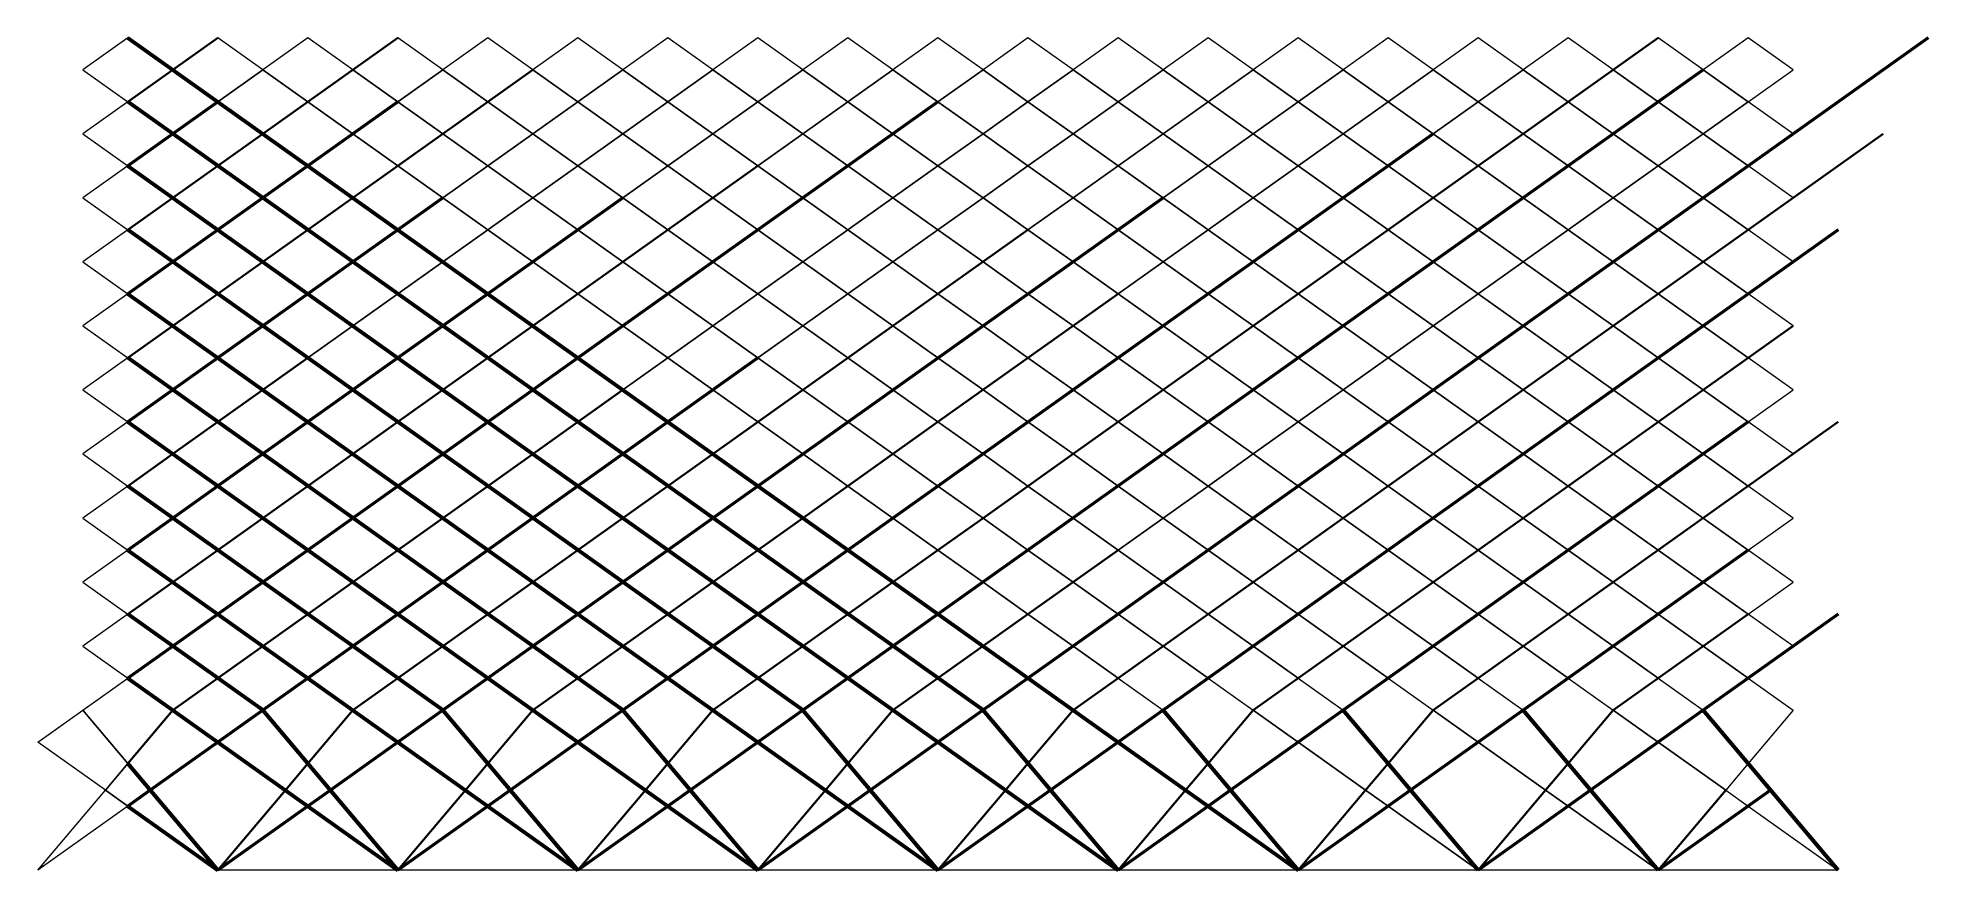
# Model space of a CAD drawing. Header units: millimetres. Extents: x 0 to 32.2, y 0 to 14.2.
import ezdxf

# ---------------------------------------------------------------- set-up
doc = ezdxf.new("R2010")
doc.units = ezdxf.units.MM
for name, color, linetype, lineweight in [('Tendons 1', 50, 'Continuous', 50), ('Tendons 2', 201, 'Continuous', 35), ('Tendons 3', 170, 'Continuous', 60), ('Основания', 130, 'Continuous', 20)]:
    doc.layers.add(name, color=color, linetype=linetype, lineweight=lineweight)

msp = doc.modelspace()

# ---------------------------------------------------------------- linework, layer by layer
at = {"layer": 'Tendons 1', "linetype": 'Continuous', "ltscale": 250}
for p, q in [((32.235, 14.191), (19.188, 4.912)), ((28.398, 13.646), (24.56, 10.916)), ((3.07, 13.1), (2.303, 12.554)), ((6.14, 13.1), (5.373, 12.554)), ((15.35, 13.1), (11.513, 10.371)), ((2.303, 12.554), (1.535, 12.008)), ((5.373, 12.554), (4.605, 12.008)), ((23.793, 12.554), (23.025, 12.008)), ((4.605, 12.008), (3.838, 11.462)), ((23.025, 12.008), (22.258, 11.462)), ((3.838, 11.462), (1.535, 9.825)), ((6.908, 11.462), (3.838, 9.279)), ((9.978, 11.462), (9.21, 10.916)), ((19.188, 11.462), (12.28, 6.55)), ((22.258, 11.462), (21.49, 10.916)), ((9.21, 10.916), (8.443, 10.371)), ((21.49, 10.916), (20.723, 10.371)), ((30.7, 10.916), (20.723, 3.821)), ((24.56, 10.916), (23.793, 10.371)), ((8.443, 10.371), (7.675, 9.825)), ((11.513, 10.371), (9.978, 9.279)), ((20.723, 10.371), (19.955, 9.825)), ((23.793, 10.371), (23.025, 9.825)), ((7.675, 9.825), (6.908, 9.279)), ((19.955, 9.825), (17.653, 8.187)), ((23.025, 9.825), (19.188, 7.096)), ((3.838, 9.279), (3.07, 8.733)), ((6.908, 9.279), (6.14, 8.733)), ((9.978, 9.279), (6.14, 6.55)), ((3.07, 8.733), (2.303, 8.187)), ((6.14, 8.733), (5.373, 8.187)), ((12.28, 8.733), (6.14, 4.367)), ((2.303, 8.187), (1.535, 7.642)), ((5.373, 8.187), (4.605, 7.642)), ((17.653, 8.187), (16.118, 7.096)), ((4.605, 7.642), (3.838, 7.096)), ((29.165, 7.642), (28.398, 7.096)), ((3.838, 7.096), (2.303, 6.004)), ((19.188, 7.096), (14.583, 3.821)), ((16.118, 7.096), (15.35, 6.55)), ((28.398, 7.096), (27.63, 6.55)), ((6.14, 6.55), (3.838, 4.912)), ((12.28, 6.55), (11.513, 6.004)), ((15.35, 6.55), (11.513, 3.821)), ((27.63, 6.55), (23.793, 3.821)), ((2.303, 6.004), (1.535, 5.458)), ((11.513, 6.004), (10.745, 5.458)), ((10.745, 5.458), (9.978, 4.912)), ((29.165, 5.458), (28.398, 4.912)), ((3.838, 4.912), (3.07, 4.367)), ((9.978, 4.912), (9.21, 4.367)), ((19.188, 4.912), (15.35, 2.183)), ((28.398, 4.912), (27.63, 4.367)), ((3.07, 4.367), (2.303, 3.821)), ((6.14, 4.367), (3.838, 2.729)), ((9.21, 4.367), (7.675, 3.275)), ((30.7, 4.367), (26.479, 1.365)), ((27.63, 4.367), (26.863, 3.821)), ((2.303, 3.821), (1.535, 3.275)), ((11.513, 3.821), (10.745, 3.275)), ((14.583, 3.821), (13.048, 2.729)), ((20.723, 3.821), (19.955, 3.275)), ((23.793, 3.821), (22.258, 2.729)), ((26.863, 3.821), (24.56, 2.183)), ((7.675, 3.275), (6.908, 2.729)), ((10.745, 3.275), (9.978, 2.729)), ((19.955, 3.275), (17.269, 1.365)), ((3.838, 2.729), (3.07, 2.183)), ((6.908, 2.729), (6.14, 2.183)), ((9.978, 2.729), (9.21, 2.183)), ((13.048, 2.729), (12.28, 2.183)), ((22.258, 2.729), (21.49, 2.183)), ((3.07, 2.183), (1.919, 1.365)), ((6.14, 2.183), (4.989, 1.365)), ((9.21, 2.183), (6.14, 0)), ((12.28, 2.183), (10.745, 1.092)), ((15.35, 2.183), (13.815, 1.092)), ((21.49, 2.183), (20.339, 1.365)), ((24.56, 2.183), (23.409, 1.365)), ((1.919, 1.365), (1.535, 1.092)), ((4.989, 1.365), (4.605, 1.092)), ((17.269, 1.365), (16.885, 1.092)), ((20.339, 1.365), (19.955, 1.092)), ((23.409, 1.365), (21.49, 0)), ((26.479, 1.365), (24.56, 0)), ((29.549, 1.365), (27.63, 0)), ((4.605, 1.092), (3.07, 0)), ((10.745, 1.092), (9.21, 0)), ((13.815, 1.092), (12.28, 0)), ((16.885, 1.092), (15.35, 0)), ((19.955, 1.092), (18.42, 0))]:
    msp.add_line(p, q, dxfattribs=at)
at = {"layer": 'Tendons 2', "linetype": 'Continuous', "ltscale": 250}
for p, q in [((1.535, 13.1), (3.07, 14.191)), ((3.838, 12.554), (6.14, 14.191)), ((26.095, 13.1), (27.63, 14.191)), ((4.605, 10.916), (8.443, 13.646)), ((25.328, 12.554), (26.095, 13.1)), ((1.535, 10.916), (3.838, 12.554)), ((24.56, 12.008), (25.328, 12.554)), ((25.328, 8.187), (31.468, 12.554)), ((11.513, 11.462), (12.28, 12.008)), ((23.793, 11.462), (24.56, 12.008)), ((6.14, 7.642), (11.513, 11.462)), ((23.025, 10.916), (23.793, 11.462)), ((3.838, 10.371), (4.605, 10.916)), ((15.35, 9.825), (16.885, 10.916)), ((22.258, 10.371), (23.025, 10.916)), ((3.07, 9.825), (3.838, 10.371)), ((19.188, 8.187), (22.258, 10.371)), ((2.303, 9.279), (3.07, 9.825)), ((8.443, 4.912), (15.35, 9.825)), ((15.35, 7.642), (18.42, 9.825)), ((1.535, 8.733), (2.303, 9.279)), ((24.56, 5.458), (29.933, 9.279)), ((3.838, 8.187), (4.605, 8.733)), ((3.07, 7.642), (3.838, 8.187)), ((7.675, 6.55), (9.978, 8.187)), ((17.653, 7.096), (19.188, 8.187)), ((24.56, 7.642), (25.328, 8.187)), ((2.303, 7.096), (3.07, 7.642)), ((3.838, 6.004), (6.14, 7.642)), ((13.048, 6.004), (15.35, 7.642)), ((21.49, 5.458), (24.56, 7.642)), ((26.095, 4.367), (30.7, 7.642)), ((1.535, 6.55), (2.303, 7.096)), ((16.118, 6.004), (17.653, 7.096)), ((6.908, 6.004), (7.675, 6.55)), ((2.303, 4.912), (3.838, 6.004)), ((6.14, 5.458), (6.908, 6.004)), ((9.21, 3.275), (13.048, 6.004)), ((15.35, 5.458), (16.118, 6.004)), ((3.838, 3.821), (6.14, 5.458)), ((13.815, 4.367), (15.35, 5.458)), ((16.885, 4.367), (18.42, 5.458)), ((20.723, 4.912), (21.49, 5.458)), ((23.793, 4.912), (24.56, 5.458)), ((1.535, 4.367), (2.303, 4.912)), ((7.675, 4.367), (8.443, 4.912)), ((18.42, 3.275), (20.723, 4.912)), ((23.025, 4.367), (23.793, 4.912)), ((6.908, 3.821), (7.675, 4.367)), ((12.28, 3.275), (13.815, 4.367)), ((14.583, 2.729), (16.885, 4.367)), ((22.258, 3.821), (23.025, 4.367)), ((25.328, 3.821), (26.095, 4.367)), ((28.398, 3.821), (29.165, 4.367)), ((3.07, 3.275), (3.838, 3.821)), ((6.14, 3.275), (6.908, 3.821)), ((21.49, 3.275), (22.258, 3.821)), ((23.793, 2.729), (25.328, 3.821)), ((27.63, 3.275), (28.398, 3.821)), ((2.303, 2.729), (3.07, 3.275)), ((5.373, 2.729), (6.14, 3.275)), ((8.443, 2.729), (9.21, 3.275)), ((11.513, 2.729), (12.28, 3.275)), ((17.653, 2.729), (18.42, 3.275)), ((20.723, 2.729), (21.49, 3.275)), ((26.863, 2.729), (27.63, 3.275)), ((1.535, 1.82), (2.303, 2.729)), ((4.605, 1.82), (5.373, 2.729)), ((7.675, 1.82), (8.443, 2.729)), ((10.745, 1.82), (11.513, 2.729)), ((13.815, 1.82), (14.583, 2.729)), ((16.885, 1.82), (17.653, 2.729)), ((19.955, 1.82), (20.723, 2.729)), ((23.025, 1.82), (23.793, 2.729)), ((26.095, 1.82), (26.863, 2.729)), ((4.222, 1.365), (4.605, 1.82)), ((7.292, 1.365), (7.675, 1.82)), ((10.362, 1.365), (10.745, 1.82)), ((13.432, 1.365), (13.815, 1.82)), ((16.502, 1.365), (16.885, 1.82)), ((19.572, 1.365), (19.955, 1.82)), ((22.642, 1.365), (23.025, 1.82)), ((25.712, 1.365), (26.095, 1.82)), ((3.07, 0), (4.222, 1.365)), ((6.14, 0), (7.292, 1.365)), ((9.21, 0), (10.362, 1.365)), ((12.28, 0), (13.432, 1.365)), ((15.35, 0), (16.502, 1.365)), ((18.42, 0), (19.572, 1.365)), ((21.49, 0), (22.642, 1.365)), ((24.56, 0), (25.712, 1.365)), ((27.63, 0), (28.782, 1.365))]:
    msp.add_line(p, q, dxfattribs=at)
at = {"layer": 'Tendons 3', "linetype": 'Continuous', "ltscale": 250}
for p, q in [((1.535, 14.191), (21.49, 0)), ((16.118, 2.729), (1.535, 13.1)), ((1.535, 12.008), (18.42, 0)), ((13.048, 2.729), (1.535, 10.916)), ((1.535, 9.825), (15.35, 0)), ((9.978, 2.729), (1.535, 8.733)), ((1.535, 7.642), (12.28, 0)), ((6.908, 2.729), (1.535, 6.55)), ((1.535, 5.458), (9.21, 0)), ((3.838, 2.729), (1.535, 4.367)), ((1.535, 3.275), (6.14, 0)), ((6.14, 0), (3.838, 2.729)), ((9.21, 0), (6.908, 2.729)), ((12.28, 0), (9.978, 2.729)), ((15.35, 0), (13.048, 2.729)), ((18.42, 0), (16.118, 2.729)), ((21.49, 0), (19.188, 2.729)), ((24.56, 0), (22.258, 2.729)), ((27.63, 0), (25.328, 2.729)), ((30.7, 0), (28.398, 2.729)), ((3.07, 0), (1.535, 1.82)), ((1.535, 1.092), (3.07, 0))]:
    msp.add_line(p, q, dxfattribs=at)
at = {"layer": 'Основания', "linetype": 'Continuous', "ltscale": 250}
for points in [[(1.535, 14.191), (0.768, 13.646), (1.535, 13.1), (2.303, 13.646)], [(3.07, 14.191), (2.303, 13.646), (3.07, 13.1), (3.838, 13.646)], [(4.605, 14.191), (3.838, 13.646), (4.605, 13.1), (5.373, 13.646)], [(6.14, 14.191), (5.373, 13.646), (6.14, 13.1), (6.908, 13.646)], [(7.675, 14.191), (6.908, 13.646), (7.675, 13.1), (8.443, 13.646)], [(9.21, 14.191), (8.443, 13.646), (9.21, 13.1), (9.978, 13.646)], [(10.745, 14.191), (9.978, 13.646), (10.745, 13.1), (11.513, 13.646)], [(12.28, 14.191), (11.513, 13.646), (12.28, 13.1), (13.048, 13.646)], [(13.815, 14.191), (13.048, 13.646), (13.815, 13.1), (14.583, 13.646)], [(15.35, 14.191), (14.583, 13.646), (15.35, 13.1), (16.118, 13.646)], [(16.885, 14.191), (16.118, 13.646), (16.885, 13.1), (17.653, 13.646)], [(18.42, 14.191), (17.653, 13.646), (18.42, 13.1), (19.188, 13.646)], [(19.955, 14.191), (19.188, 13.646), (19.955, 13.1), (20.723, 13.646)], [(21.49, 14.191), (20.723, 13.646), (21.49, 13.1), (22.258, 13.646)], [(23.025, 14.191), (22.258, 13.646), (23.025, 13.1), (23.793, 13.646)], [(24.56, 14.191), (23.793, 13.646), (24.56, 13.1), (25.328, 13.646)], [(26.095, 14.191), (25.328, 13.646), (26.095, 13.1), (26.863, 13.646)], [(27.63, 14.191), (26.863, 13.646), (27.63, 13.1), (28.398, 13.646)], [(29.165, 14.191), (28.398, 13.646), (29.165, 13.1), (29.933, 13.646)], [(2.303, 13.646), (1.535, 13.1), (2.303, 12.554), (3.07, 13.1)], [(3.838, 13.646), (3.07, 13.1), (3.838, 12.554), (4.605, 13.1)], [(5.373, 13.646), (4.605, 13.1), (5.373, 12.554), (6.14, 13.1)], [(6.908, 13.646), (6.14, 13.1), (6.908, 12.554), (7.675, 13.1)], [(8.443, 13.646), (7.675, 13.1), (8.443, 12.554), (9.21, 13.1)], [(9.978, 13.646), (9.21, 13.1), (9.978, 12.554), (10.745, 13.1)], [(11.513, 13.646), (10.745, 13.1), (11.513, 12.554), (12.28, 13.1)], [(13.048, 13.646), (12.28, 13.1), (13.048, 12.554), (13.815, 13.1)], [(14.583, 13.646), (13.815, 13.1), (14.583, 12.554), (15.35, 13.1)], [(16.118, 13.646), (15.35, 13.1), (16.118, 12.554), (16.885, 13.1)], [(17.653, 13.646), (16.885, 13.1), (17.653, 12.554), (18.42, 13.1)], [(19.188, 13.646), (18.42, 13.1), (19.188, 12.554), (19.955, 13.1)], [(20.723, 13.646), (19.955, 13.1), (20.723, 12.554), (21.49, 13.1)], [(22.258, 13.646), (21.49, 13.1), (22.258, 12.554), (23.025, 13.1)], [(23.793, 13.646), (23.025, 13.1), (23.793, 12.554), (24.56, 13.1)], [(25.328, 13.646), (24.56, 13.1), (25.328, 12.554), (26.095, 13.1)], [(26.863, 13.646), (26.095, 13.1), (26.863, 12.554), (27.63, 13.1)], [(28.398, 13.646), (27.63, 13.1), (28.398, 12.554), (29.165, 13.1)], [(1.535, 13.1), (0.768, 12.554), (1.535, 12.008), (2.303, 12.554)], [(3.07, 13.1), (2.303, 12.554), (3.07, 12.008), (3.838, 12.554)], [(4.605, 13.1), (3.838, 12.554), (4.605, 12.008), (5.373, 12.554)], [(6.14, 13.1), (5.373, 12.554), (6.14, 12.008), (6.908, 12.554)], [(7.675, 13.1), (6.908, 12.554), (7.675, 12.008), (8.443, 12.554)], [(9.21, 13.1), (8.443, 12.554), (9.21, 12.008), (9.978, 12.554)], [(10.745, 13.1), (9.978, 12.554), (10.745, 12.008), (11.513, 12.554)], [(12.28, 13.1), (11.513, 12.554), (12.28, 12.008), (13.048, 12.554)], [(13.815, 13.1), (13.048, 12.554), (13.815, 12.008), (14.583, 12.554)], [(15.35, 13.1), (14.583, 12.554), (15.35, 12.008), (16.118, 12.554)], [(16.885, 13.1), (16.118, 12.554), (16.885, 12.008), (17.653, 12.554)], [(18.42, 13.1), (17.653, 12.554), (18.42, 12.008), (19.188, 12.554)], [(19.955, 13.1), (19.188, 12.554), (19.955, 12.008), (20.723, 12.554)], [(21.49, 13.1), (20.723, 12.554), (21.49, 12.008), (22.258, 12.554)], [(23.025, 13.1), (22.258, 12.554), (23.025, 12.008), (23.793, 12.554)], [(24.56, 13.1), (23.793, 12.554), (24.56, 12.008), (25.328, 12.554)], [(26.095, 13.1), (25.328, 12.554), (26.095, 12.008), (26.863, 12.554)], [(27.63, 13.1), (26.863, 12.554), (27.63, 12.008), (28.398, 12.554)], [(29.165, 13.1), (28.398, 12.554), (29.165, 12.008), (29.933, 12.554)], [(2.303, 12.554), (1.535, 12.008), (2.303, 11.462), (3.07, 12.008)], [(3.838, 12.554), (3.07, 12.008), (3.838, 11.462), (4.605, 12.008)], [(5.373, 12.554), (4.605, 12.008), (5.373, 11.462), (6.14, 12.008)], [(6.908, 12.554), (6.14, 12.008), (6.908, 11.462), (7.675, 12.008)], [(8.443, 12.554), (7.675, 12.008), (8.443, 11.462), (9.21, 12.008)], [(9.978, 12.554), (9.21, 12.008), (9.978, 11.462), (10.745, 12.008)], [(11.513, 12.554), (10.745, 12.008), (11.513, 11.462), (12.28, 12.008)], [(13.048, 12.554), (12.28, 12.008), (13.048, 11.462), (13.815, 12.008)], [(14.583, 12.554), (13.815, 12.008), (14.583, 11.462), (15.35, 12.008)], [(16.118, 12.554), (15.35, 12.008), (16.118, 11.462), (16.885, 12.008)], [(17.653, 12.554), (16.885, 12.008), (17.653, 11.462), (18.42, 12.008)], [(19.188, 12.554), (18.42, 12.008), (19.188, 11.462), (19.955, 12.008)], [(20.723, 12.554), (19.955, 12.008), (20.723, 11.462), (21.49, 12.008)], [(22.258, 12.554), (21.49, 12.008), (22.258, 11.462), (23.025, 12.008)], [(23.793, 12.554), (23.025, 12.008), (23.793, 11.462), (24.56, 12.008)], [(25.328, 12.554), (24.56, 12.008), (25.328, 11.462), (26.095, 12.008)], [(26.863, 12.554), (26.095, 12.008), (26.863, 11.462), (27.63, 12.008)], [(28.398, 12.554), (27.63, 12.008), (28.398, 11.462), (29.165, 12.008)], [(1.535, 12.008), (0.768, 11.462), (1.535, 10.916), (2.303, 11.462)], [(3.07, 12.008), (2.303, 11.462), (3.07, 10.916), (3.838, 11.462)], [(4.605, 12.008), (3.838, 11.462), (4.605, 10.916), (5.373, 11.462)], [(6.14, 12.008), (5.373, 11.462), (6.14, 10.916), (6.908, 11.462)], [(7.675, 12.008), (6.908, 11.462), (7.675, 10.916), (8.443, 11.462)], [(9.21, 12.008), (8.443, 11.462), (9.21, 10.916), (9.978, 11.462)], [(10.745, 12.008), (9.978, 11.462), (10.745, 10.916), (11.513, 11.462)], [(12.28, 12.008), (11.513, 11.462), (12.28, 10.916), (13.048, 11.462)], [(13.815, 12.008), (13.048, 11.462), (13.815, 10.916), (14.583, 11.462)], [(15.35, 12.008), (14.583, 11.462), (15.35, 10.916), (16.118, 11.462)], [(16.885, 12.008), (16.118, 11.462), (16.885, 10.916), (17.653, 11.462)], [(18.42, 12.008), (17.653, 11.462), (18.42, 10.916), (19.188, 11.462)], [(19.955, 12.008), (19.188, 11.462), (19.955, 10.916), (20.723, 11.462)], [(21.49, 12.008), (20.723, 11.462), (21.49, 10.916), (22.258, 11.462)], [(23.025, 12.008), (22.258, 11.462), (23.025, 10.916), (23.793, 11.462)], [(24.56, 12.008), (23.793, 11.462), (24.56, 10.916), (25.328, 11.462)], [(26.095, 12.008), (25.328, 11.462), (26.095, 10.916), (26.863, 11.462)], [(27.63, 12.008), (26.863, 11.462), (27.63, 10.916), (28.398, 11.462)], [(29.165, 12.008), (28.398, 11.462), (29.165, 10.916), (29.933, 11.462)], [(2.303, 11.462), (1.535, 10.916), (2.303, 10.371), (3.07, 10.916)], [(3.838, 11.462), (3.07, 10.916), (3.838, 10.371), (4.605, 10.916)], [(5.373, 11.462), (4.605, 10.916), (5.373, 10.371), (6.14, 10.916)], [(6.908, 11.462), (6.14, 10.916), (6.908, 10.371), (7.675, 10.916)], [(8.443, 11.462), (7.675, 10.916), (8.443, 10.371), (9.21, 10.916)], [(9.978, 11.462), (9.21, 10.916), (9.978, 10.371), (10.745, 10.916)], [(11.513, 11.462), (10.745, 10.916), (11.513, 10.371), (12.28, 10.916)], [(13.048, 11.462), (12.28, 10.916), (13.048, 10.371), (13.815, 10.916)], [(14.583, 11.462), (13.815, 10.916), (14.583, 10.371), (15.35, 10.916)], [(16.118, 11.462), (15.35, 10.916), (16.118, 10.371), (16.885, 10.916)], [(17.653, 11.462), (16.885, 10.916), (17.653, 10.371), (18.42, 10.916)], [(19.188, 11.462), (18.42, 10.916), (19.188, 10.371), (19.955, 10.916)], [(20.723, 11.462), (19.955, 10.916), (20.723, 10.371), (21.49, 10.916)], [(22.258, 11.462), (21.49, 10.916), (22.258, 10.371), (23.025, 10.916)], [(23.793, 11.462), (23.025, 10.916), (23.793, 10.371), (24.56, 10.916)], [(25.328, 11.462), (24.56, 10.916), (25.328, 10.371), (26.095, 10.916)], [(26.863, 11.462), (26.095, 10.916), (26.863, 10.371), (27.63, 10.916)], [(28.398, 11.462), (27.63, 10.916), (28.398, 10.371), (29.165, 10.916)], [(1.535, 10.916), (0.768, 10.371), (1.535, 9.825), (2.303, 10.371)], [(3.07, 10.916), (2.303, 10.371), (3.07, 9.825), (3.838, 10.371)], [(4.605, 10.916), (3.838, 10.371), (4.605, 9.825), (5.373, 10.371)], [(6.14, 10.916), (5.373, 10.371), (6.14, 9.825), (6.908, 10.371)], [(7.675, 10.916), (6.908, 10.371), (7.675, 9.825), (8.443, 10.371)], [(9.21, 10.916), (8.443, 10.371), (9.21, 9.825), (9.978, 10.371)], [(10.745, 10.916), (9.978, 10.371), (10.745, 9.825), (11.513, 10.371)], [(12.28, 10.916), (11.513, 10.371), (12.28, 9.825), (13.048, 10.371)], [(13.815, 10.916), (13.048, 10.371), (13.815, 9.825), (14.583, 10.371)], [(15.35, 10.916), (14.583, 10.371), (15.35, 9.825), (16.118, 10.371)], [(16.885, 10.916), (16.118, 10.371), (16.885, 9.825), (17.653, 10.371)], [(18.42, 10.916), (17.653, 10.371), (18.42, 9.825), (19.188, 10.371)], [(19.955, 10.916), (19.188, 10.371), (19.955, 9.825), (20.723, 10.371)], [(21.49, 10.916), (20.723, 10.371), (21.49, 9.825), (22.258, 10.371)], [(23.025, 10.916), (22.258, 10.371), (23.025, 9.825), (23.793, 10.371)], [(24.56, 10.916), (23.793, 10.371), (24.56, 9.825), (25.328, 10.371)], [(26.095, 10.916), (25.328, 10.371), (26.095, 9.825), (26.863, 10.371)], [(27.63, 10.916), (26.863, 10.371), (27.63, 9.825), (28.398, 10.371)], [(29.165, 10.916), (28.398, 10.371), (29.165, 9.825), (29.933, 10.371)], [(2.303, 10.371), (1.535, 9.825), (2.303, 9.279), (3.07, 9.825)], [(3.838, 10.371), (3.07, 9.825), (3.838, 9.279), (4.605, 9.825)], [(5.373, 10.371), (4.605, 9.825), (5.373, 9.279), (6.14, 9.825)], [(6.908, 10.371), (6.14, 9.825), (6.908, 9.279), (7.675, 9.825)], [(8.443, 10.371), (7.675, 9.825), (8.443, 9.279), (9.21, 9.825)], [(9.978, 10.371), (9.21, 9.825), (9.978, 9.279), (10.745, 9.825)], [(11.513, 10.371), (10.745, 9.825), (11.513, 9.279), (12.28, 9.825)], [(13.048, 10.371), (12.28, 9.825), (13.048, 9.279), (13.815, 9.825)], [(14.583, 10.371), (13.815, 9.825), (14.583, 9.279), (15.35, 9.825)], [(16.118, 10.371), (15.35, 9.825), (16.118, 9.279), (16.885, 9.825)], [(17.653, 10.371), (16.885, 9.825), (17.653, 9.279), (18.42, 9.825)], [(19.188, 10.371), (18.42, 9.825), (19.188, 9.279), (19.955, 9.825)], [(20.723, 10.371), (19.955, 9.825), (20.723, 9.279), (21.49, 9.825)], [(22.258, 10.371), (21.49, 9.825), (22.258, 9.279), (23.025, 9.825)], [(23.793, 10.371), (23.025, 9.825), (23.793, 9.279), (24.56, 9.825)], [(25.328, 10.371), (24.56, 9.825), (25.328, 9.279), (26.095, 9.825)], [(26.863, 10.371), (26.095, 9.825), (26.863, 9.279), (27.63, 9.825)], [(28.398, 10.371), (27.63, 9.825), (28.398, 9.279), (29.165, 9.825)], [(1.535, 9.825), (0.768, 9.279), (1.535, 8.733), (2.303, 9.279)], [(3.07, 9.825), (2.303, 9.279), (3.07, 8.733), (3.838, 9.279)], [(4.605, 9.825), (3.838, 9.279), (4.605, 8.733), (5.373, 9.279)], [(6.14, 9.825), (5.373, 9.279), (6.14, 8.733), (6.908, 9.279)], [(7.675, 9.825), (6.908, 9.279), (7.675, 8.733), (8.443, 9.279)], [(9.21, 9.825), (8.443, 9.279), (9.21, 8.733), (9.978, 9.279)], [(10.745, 9.825), (9.978, 9.279), (10.745, 8.733), (11.513, 9.279)], [(12.28, 9.825), (11.513, 9.279), (12.28, 8.733), (13.048, 9.279)], [(13.815, 9.825), (13.048, 9.279), (13.815, 8.733), (14.583, 9.279)], [(15.35, 9.825), (14.583, 9.279), (15.35, 8.733), (16.118, 9.279)], [(16.885, 9.825), (16.118, 9.279), (16.885, 8.733), (17.653, 9.279)], [(18.42, 9.825), (17.653, 9.279), (18.42, 8.733), (19.188, 9.279)], [(19.955, 9.825), (19.188, 9.279), (19.955, 8.733), (20.723, 9.279)], [(21.49, 9.825), (20.723, 9.279), (21.49, 8.733), (22.258, 9.279)], [(23.025, 9.825), (22.258, 9.279), (23.025, 8.733), (23.793, 9.279)], [(24.56, 9.825), (23.793, 9.279), (24.56, 8.733), (25.328, 9.279)], [(26.095, 9.825), (25.328, 9.279), (26.095, 8.733), (26.863, 9.279)], [(27.63, 9.825), (26.863, 9.279), (27.63, 8.733), (28.398, 9.279)], [(29.165, 9.825), (28.398, 9.279), (29.165, 8.733), (29.933, 9.279)], [(2.303, 9.279), (1.535, 8.733), (2.303, 8.187), (3.07, 8.733)], [(3.838, 9.279), (3.07, 8.733), (3.838, 8.187), (4.605, 8.733)], [(5.373, 9.279), (4.605, 8.733), (5.373, 8.187), (6.14, 8.733)], [(6.908, 9.279), (6.14, 8.733), (6.908, 8.187), (7.675, 8.733)], [(8.443, 9.279), (7.675, 8.733), (8.443, 8.187), (9.21, 8.733)], [(9.978, 9.279), (9.21, 8.733), (9.978, 8.187), (10.745, 8.733)], [(11.513, 9.279), (10.745, 8.733), (11.513, 8.187), (12.28, 8.733)], [(13.048, 9.279), (12.28, 8.733), (13.048, 8.187), (13.815, 8.733)], [(14.583, 9.279), (13.815, 8.733), (14.583, 8.187), (15.35, 8.733)], [(16.118, 9.279), (15.35, 8.733), (16.118, 8.187), (16.885, 8.733)], [(17.653, 9.279), (16.885, 8.733), (17.653, 8.187), (18.42, 8.733)], [(19.188, 9.279), (18.42, 8.733), (19.188, 8.187), (19.955, 8.733)], [(20.723, 9.279), (19.955, 8.733), (20.723, 8.187), (21.49, 8.733)], [(22.258, 9.279), (21.49, 8.733), (22.258, 8.187), (23.025, 8.733)], [(23.793, 9.279), (23.025, 8.733), (23.793, 8.187), (24.56, 8.733)], [(25.328, 9.279), (24.56, 8.733), (25.328, 8.187), (26.095, 8.733)], [(26.863, 9.279), (26.095, 8.733), (26.863, 8.187), (27.63, 8.733)], [(28.398, 9.279), (27.63, 8.733), (28.398, 8.187), (29.165, 8.733)], [(1.535, 8.733), (0.768, 8.187), (1.535, 7.642), (2.303, 8.187)], [(3.07, 8.733), (2.303, 8.187), (3.07, 7.642), (3.838, 8.187)], [(4.605, 8.733), (3.838, 8.187), (4.605, 7.642), (5.373, 8.187)], [(6.14, 8.733), (5.373, 8.187), (6.14, 7.642), (6.908, 8.187)], [(7.675, 8.733), (6.908, 8.187), (7.675, 7.642), (8.443, 8.187)], [(9.21, 8.733), (8.443, 8.187), (9.21, 7.642), (9.978, 8.187)], [(10.745, 8.733), (9.978, 8.187), (10.745, 7.642), (11.513, 8.187)], [(12.28, 8.733), (11.513, 8.187), (12.28, 7.642), (13.048, 8.187)], [(13.815, 8.733), (13.048, 8.187), (13.815, 7.642), (14.583, 8.187)], [(15.35, 8.733), (14.583, 8.187), (15.35, 7.642), (16.118, 8.187)], [(16.885, 8.733), (16.118, 8.187), (16.885, 7.642), (17.653, 8.187)], [(18.42, 8.733), (17.653, 8.187), (18.42, 7.642), (19.188, 8.187)], [(19.955, 8.733), (19.188, 8.187), (19.955, 7.642), (20.723, 8.187)], [(21.49, 8.733), (20.723, 8.187), (21.49, 7.642), (22.258, 8.187)], [(23.025, 8.733), (22.258, 8.187), (23.025, 7.642), (23.793, 8.187)], [(24.56, 8.733), (23.793, 8.187), (24.56, 7.642), (25.328, 8.187)], [(26.095, 8.733), (25.328, 8.187), (26.095, 7.642), (26.863, 8.187)], [(27.63, 8.733), (26.863, 8.187), (27.63, 7.642), (28.398, 8.187)], [(29.165, 8.733), (28.398, 8.187), (29.165, 7.642), (29.933, 8.187)], [(2.303, 8.187), (1.535, 7.642), (2.303, 7.096), (3.07, 7.642)], [(3.838, 8.187), (3.07, 7.642), (3.838, 7.096), (4.605, 7.642)], [(5.373, 8.187), (4.605, 7.642), (5.373, 7.096), (6.14, 7.642)], [(6.908, 8.187), (6.14, 7.642), (6.908, 7.096), (7.675, 7.642)], [(8.443, 8.187), (7.675, 7.642), (8.443, 7.096), (9.21, 7.642)], [(9.978, 8.187), (9.21, 7.642), (9.978, 7.096), (10.745, 7.642)], [(11.513, 8.187), (10.745, 7.642), (11.513, 7.096), (12.28, 7.642)], [(13.048, 8.187), (12.28, 7.642), (13.048, 7.096), (13.815, 7.642)], [(14.583, 8.187), (13.815, 7.642), (14.583, 7.096), (15.35, 7.642)], [(16.118, 8.187), (15.35, 7.642), (16.118, 7.096), (16.885, 7.642)], [(17.653, 8.187), (16.885, 7.642), (17.653, 7.096), (18.42, 7.642)], [(19.188, 8.187), (18.42, 7.642), (19.188, 7.096), (19.955, 7.642)], [(20.723, 8.187), (19.955, 7.642), (20.723, 7.096), (21.49, 7.642)], [(22.258, 8.187), (21.49, 7.642), (22.258, 7.096), (23.025, 7.642)], [(23.793, 8.187), (23.025, 7.642), (23.793, 7.096), (24.56, 7.642)], [(25.328, 8.187), (24.56, 7.642), (25.328, 7.096), (26.095, 7.642)], [(26.863, 8.187), (26.095, 7.642), (26.863, 7.096), (27.63, 7.642)], [(28.398, 8.187), (27.63, 7.642), (28.398, 7.096), (29.165, 7.642)], [(1.535, 7.642), (0.768, 7.096), (1.535, 6.55), (2.303, 7.096)], [(3.07, 7.642), (2.303, 7.096), (3.07, 6.55), (3.838, 7.096)], [(4.605, 7.642), (3.838, 7.096), (4.605, 6.55), (5.373, 7.096)], [(6.14, 7.642), (5.373, 7.096), (6.14, 6.55), (6.908, 7.096)], [(7.675, 7.642), (6.908, 7.096), (7.675, 6.55), (8.443, 7.096)], [(9.21, 7.642), (8.443, 7.096), (9.21, 6.55), (9.978, 7.096)], [(10.745, 7.642), (9.978, 7.096), (10.745, 6.55), (11.513, 7.096)], [(12.28, 7.642), (11.513, 7.096), (12.28, 6.55), (13.048, 7.096)], [(13.815, 7.642), (13.048, 7.096), (13.815, 6.55), (14.583, 7.096)], [(15.35, 7.642), (14.583, 7.096), (15.35, 6.55), (16.118, 7.096)], [(16.885, 7.642), (16.118, 7.096), (16.885, 6.55), (17.653, 7.096)], [(18.42, 7.642), (17.653, 7.096), (18.42, 6.55), (19.188, 7.096)], [(19.955, 7.642), (19.188, 7.096), (19.955, 6.55), (20.723, 7.096)], [(21.49, 7.642), (20.723, 7.096), (21.49, 6.55), (22.258, 7.096)], [(23.025, 7.642), (22.258, 7.096), (23.025, 6.55), (23.793, 7.096)], [(24.56, 7.642), (23.793, 7.096), (24.56, 6.55), (25.328, 7.096)], [(26.095, 7.642), (25.328, 7.096), (26.095, 6.55), (26.863, 7.096)], [(27.63, 7.642), (26.863, 7.096), (27.63, 6.55), (28.398, 7.096)], [(29.165, 7.642), (28.398, 7.096), (29.165, 6.55), (29.933, 7.096)], [(2.303, 7.096), (1.535, 6.55), (2.303, 6.004), (3.07, 6.55)], [(3.838, 7.096), (3.07, 6.55), (3.838, 6.004), (4.605, 6.55)], [(5.373, 7.096), (4.605, 6.55), (5.373, 6.004), (6.14, 6.55)], [(6.908, 7.096), (6.14, 6.55), (6.908, 6.004), (7.675, 6.55)], [(8.443, 7.096), (7.675, 6.55), (8.443, 6.004), (9.21, 6.55)], [(9.978, 7.096), (9.21, 6.55), (9.978, 6.004), (10.745, 6.55)], [(11.513, 7.096), (10.745, 6.55), (11.513, 6.004), (12.28, 6.55)], [(13.048, 7.096), (12.28, 6.55), (13.048, 6.004), (13.815, 6.55)], [(14.583, 7.096), (13.815, 6.55), (14.583, 6.004), (15.35, 6.55)], [(16.118, 7.096), (15.35, 6.55), (16.118, 6.004), (16.885, 6.55)], [(17.653, 7.096), (16.885, 6.55), (17.653, 6.004), (18.42, 6.55)], [(19.188, 7.096), (18.42, 6.55), (19.188, 6.004), (19.955, 6.55)], [(20.723, 7.096), (19.955, 6.55), (20.723, 6.004), (21.49, 6.55)], [(22.258, 7.096), (21.49, 6.55), (22.258, 6.004), (23.025, 6.55)], [(23.793, 7.096), (23.025, 6.55), (23.793, 6.004), (24.56, 6.55)], [(25.328, 7.096), (24.56, 6.55), (25.328, 6.004), (26.095, 6.55)], [(26.863, 7.096), (26.095, 6.55), (26.863, 6.004), (27.63, 6.55)], [(28.398, 7.096), (27.63, 6.55), (28.398, 6.004), (29.165, 6.55)], [(1.535, 6.55), (0.768, 6.004), (1.535, 5.458), (2.303, 6.004)], [(3.07, 6.55), (2.303, 6.004), (3.07, 5.458), (3.838, 6.004)], [(4.605, 6.55), (3.838, 6.004), (4.605, 5.458), (5.373, 6.004)], [(6.14, 6.55), (5.373, 6.004), (6.14, 5.458), (6.908, 6.004)], [(7.675, 6.55), (6.908, 6.004), (7.675, 5.458), (8.443, 6.004)], [(9.21, 6.55), (8.443, 6.004), (9.21, 5.458), (9.978, 6.004)], [(10.745, 6.55), (9.978, 6.004), (10.745, 5.458), (11.513, 6.004)], [(12.28, 6.55), (11.513, 6.004), (12.28, 5.458), (13.048, 6.004)], [(13.815, 6.55), (13.048, 6.004), (13.815, 5.458), (14.583, 6.004)], [(15.35, 6.55), (14.583, 6.004), (15.35, 5.458), (16.118, 6.004)], [(16.885, 6.55), (16.118, 6.004), (16.885, 5.458), (17.653, 6.004)], [(18.42, 6.55), (17.653, 6.004), (18.42, 5.458), (19.188, 6.004)], [(19.955, 6.55), (19.188, 6.004), (19.955, 5.458), (20.723, 6.004)], [(21.49, 6.55), (20.723, 6.004), (21.49, 5.458), (22.258, 6.004)], [(23.025, 6.55), (22.258, 6.004), (23.025, 5.458), (23.793, 6.004)], [(24.56, 6.55), (23.793, 6.004), (24.56, 5.458), (25.328, 6.004)], [(26.095, 6.55), (25.328, 6.004), (26.095, 5.458), (26.863, 6.004)], [(27.63, 6.55), (26.863, 6.004), (27.63, 5.458), (28.398, 6.004)], [(29.165, 6.55), (28.398, 6.004), (29.165, 5.458), (29.933, 6.004)], [(2.303, 6.004), (1.535, 5.458), (2.303, 4.912), (3.07, 5.458)], [(3.838, 6.004), (3.07, 5.458), (3.838, 4.912), (4.605, 5.458)], [(5.373, 6.004), (4.605, 5.458), (5.373, 4.912), (6.14, 5.458)], [(6.908, 6.004), (6.14, 5.458), (6.908, 4.912), (7.675, 5.458)], [(8.443, 6.004), (7.675, 5.458), (8.443, 4.912), (9.21, 5.458)], [(9.978, 6.004), (9.21, 5.458), (9.978, 4.912), (10.745, 5.458)], [(11.513, 6.004), (10.745, 5.458), (11.513, 4.912), (12.28, 5.458)], [(13.048, 6.004), (12.28, 5.458), (13.048, 4.912), (13.815, 5.458)], [(14.583, 6.004), (13.815, 5.458), (14.583, 4.912), (15.35, 5.458)], [(16.118, 6.004), (15.35, 5.458), (16.118, 4.912), (16.885, 5.458)], [(17.653, 6.004), (16.885, 5.458), (17.653, 4.912), (18.42, 5.458)], [(19.188, 6.004), (18.42, 5.458), (19.188, 4.912), (19.955, 5.458)], [(20.723, 6.004), (19.955, 5.458), (20.723, 4.912), (21.49, 5.458)], [(22.258, 6.004), (21.49, 5.458), (22.258, 4.912), (23.025, 5.458)], [(23.793, 6.004), (23.025, 5.458), (23.793, 4.912), (24.56, 5.458)], [(25.328, 6.004), (24.56, 5.458), (25.328, 4.912), (26.095, 5.458)], [(26.863, 6.004), (26.095, 5.458), (26.863, 4.912), (27.63, 5.458)], [(28.398, 6.004), (27.63, 5.458), (28.398, 4.912), (29.165, 5.458)], [(1.535, 5.458), (0.768, 4.912), (1.535, 4.367), (2.303, 4.912)], [(3.07, 5.458), (2.303, 4.912), (3.07, 4.367), (3.838, 4.912)], [(4.605, 5.458), (3.838, 4.912), (4.605, 4.367), (5.373, 4.912)], [(6.14, 5.458), (5.373, 4.912), (6.14, 4.367), (6.908, 4.912)], [(7.675, 5.458), (6.908, 4.912), (7.675, 4.367), (8.443, 4.912)], [(9.21, 5.458), (8.443, 4.912), (9.21, 4.367), (9.978, 4.912)], [(10.745, 5.458), (9.978, 4.912), (10.745, 4.367), (11.513, 4.912)], [(12.28, 5.458), (11.513, 4.912), (12.28, 4.367), (13.048, 4.912)], [(13.815, 5.458), (13.048, 4.912), (13.815, 4.367), (14.583, 4.912)], [(15.35, 5.458), (14.583, 4.912), (15.35, 4.367), (16.118, 4.912)], [(16.885, 5.458), (16.118, 4.912), (16.885, 4.367), (17.653, 4.912)], [(18.42, 5.458), (17.653, 4.912), (18.42, 4.367), (19.188, 4.912)], [(19.955, 5.458), (19.188, 4.912), (19.955, 4.367), (20.723, 4.912)], [(21.49, 5.458), (20.723, 4.912), (21.49, 4.367), (22.258, 4.912)], [(23.025, 5.458), (22.258, 4.912), (23.025, 4.367), (23.793, 4.912)], [(24.56, 5.458), (23.793, 4.912), (24.56, 4.367), (25.328, 4.912)], [(26.095, 5.458), (25.328, 4.912), (26.095, 4.367), (26.863, 4.912)], [(27.63, 5.458), (26.863, 4.912), (27.63, 4.367), (28.398, 4.912)], [(29.165, 5.458), (28.398, 4.912), (29.165, 4.367), (29.933, 4.912)], [(2.303, 4.912), (1.535, 4.367), (2.303, 3.821), (3.07, 4.367)], [(3.838, 4.912), (3.07, 4.367), (3.838, 3.821), (4.605, 4.367)], [(5.373, 4.912), (4.605, 4.367), (5.373, 3.821), (6.14, 4.367)], [(6.908, 4.912), (6.14, 4.367), (6.908, 3.821), (7.675, 4.367)], [(8.443, 4.912), (7.675, 4.367), (8.443, 3.821), (9.21, 4.367)], [(9.978, 4.912), (9.21, 4.367), (9.978, 3.821), (10.745, 4.367)], [(11.513, 4.912), (10.745, 4.367), (11.513, 3.821), (12.28, 4.367)], [(13.048, 4.912), (12.28, 4.367), (13.048, 3.821), (13.815, 4.367)], [(14.583, 4.912), (13.815, 4.367), (14.583, 3.821), (15.35, 4.367)], [(16.118, 4.912), (15.35, 4.367), (16.118, 3.821), (16.885, 4.367)], [(17.653, 4.912), (16.885, 4.367), (17.653, 3.821), (18.42, 4.367)], [(19.188, 4.912), (18.42, 4.367), (19.188, 3.821), (19.955, 4.367)], [(20.723, 4.912), (19.955, 4.367), (20.723, 3.821), (21.49, 4.367)], [(22.258, 4.912), (21.49, 4.367), (22.258, 3.821), (23.025, 4.367)], [(23.793, 4.912), (23.025, 4.367), (23.793, 3.821), (24.56, 4.367)], [(25.328, 4.912), (24.56, 4.367), (25.328, 3.821), (26.095, 4.367)], [(26.863, 4.912), (26.095, 4.367), (26.863, 3.821), (27.63, 4.367)], [(28.398, 4.912), (27.63, 4.367), (28.398, 3.821), (29.165, 4.367)], [(1.535, 4.367), (0.768, 3.821), (1.535, 3.275), (2.303, 3.821)], [(3.07, 4.367), (2.303, 3.821), (3.07, 3.275), (3.838, 3.821)], [(4.605, 4.367), (3.838, 3.821), (4.605, 3.275), (5.373, 3.821)], [(6.14, 4.367), (5.373, 3.821), (6.14, 3.275), (6.908, 3.821)], [(7.675, 4.367), (6.908, 3.821), (7.675, 3.275), (8.443, 3.821)], [(9.21, 4.367), (8.443, 3.821), (9.21, 3.275), (9.978, 3.821)], [(10.745, 4.367), (9.978, 3.821), (10.745, 3.275), (11.513, 3.821)], [(12.28, 4.367), (11.513, 3.821), (12.28, 3.275), (13.048, 3.821)], [(13.815, 4.367), (13.048, 3.821), (13.815, 3.275), (14.583, 3.821)], [(15.35, 4.367), (14.583, 3.821), (15.35, 3.275), (16.118, 3.821)], [(16.885, 4.367), (16.118, 3.821), (16.885, 3.275), (17.653, 3.821)], [(18.42, 4.367), (17.653, 3.821), (18.42, 3.275), (19.188, 3.821)], [(19.955, 4.367), (19.188, 3.821), (19.955, 3.275), (20.723, 3.821)], [(21.49, 4.367), (20.723, 3.821), (21.49, 3.275), (22.258, 3.821)], [(23.025, 4.367), (22.258, 3.821), (23.025, 3.275), (23.793, 3.821)], [(24.56, 4.367), (23.793, 3.821), (24.56, 3.275), (25.328, 3.821)], [(26.095, 4.367), (25.328, 3.821), (26.095, 3.275), (26.863, 3.821)], [(27.63, 4.367), (26.863, 3.821), (27.63, 3.275), (28.398, 3.821)], [(29.165, 4.367), (28.398, 3.821), (29.165, 3.275), (29.933, 3.821)], [(2.303, 3.821), (1.535, 3.275), (2.303, 2.729), (3.07, 3.275)], [(3.838, 3.821), (3.07, 3.275), (3.838, 2.729), (4.605, 3.275)], [(5.373, 3.821), (4.605, 3.275), (5.373, 2.729), (6.14, 3.275)], [(6.908, 3.821), (6.14, 3.275), (6.908, 2.729), (7.675, 3.275)], [(8.443, 3.821), (7.675, 3.275), (8.443, 2.729), (9.21, 3.275)], [(9.978, 3.821), (9.21, 3.275), (9.978, 2.729), (10.745, 3.275)], [(11.513, 3.821), (10.745, 3.275), (11.513, 2.729), (12.28, 3.275)], [(13.048, 3.821), (12.28, 3.275), (13.048, 2.729), (13.815, 3.275)], [(14.583, 3.821), (13.815, 3.275), (14.583, 2.729), (15.35, 3.275)], [(16.118, 3.821), (15.35, 3.275), (16.118, 2.729), (16.885, 3.275)], [(17.653, 3.821), (16.885, 3.275), (17.653, 2.729), (18.42, 3.275)], [(19.188, 3.821), (18.42, 3.275), (19.188, 2.729), (19.955, 3.275)], [(20.723, 3.821), (19.955, 3.275), (20.723, 2.729), (21.49, 3.275)], [(22.258, 3.821), (21.49, 3.275), (22.258, 2.729), (23.025, 3.275)], [(23.793, 3.821), (23.025, 3.275), (23.793, 2.729), (24.56, 3.275)], [(25.328, 3.821), (24.56, 3.275), (25.328, 2.729), (26.095, 3.275)], [(26.863, 3.821), (26.095, 3.275), (26.863, 2.729), (27.63, 3.275)], [(28.398, 3.821), (27.63, 3.275), (28.398, 2.729), (29.165, 3.275)], [(2.303, 2.729), (1.535, 1.82), (0.768, 2.729), (1.535, 3.275)], [(3.07, 2.183), (2.303, 2.729), (3.07, 3.275), (3.838, 2.729)], [(5.373, 2.729), (4.605, 1.82), (3.838, 2.729), (4.605, 3.275)], [(6.14, 2.183), (5.373, 2.729), (6.14, 3.275), (6.908, 2.729)], [(8.443, 2.729), (7.675, 1.82), (6.908, 2.729), (7.675, 3.275)], [(9.21, 2.183), (8.443, 2.729), (9.21, 3.275), (9.978, 2.729)], [(11.513, 2.729), (10.745, 1.82), (9.978, 2.729), (10.745, 3.275)], [(12.28, 2.183), (11.513, 2.729), (12.28, 3.275), (13.048, 2.729)], [(14.583, 2.729), (13.815, 1.82), (13.048, 2.729), (13.815, 3.275)], [(15.35, 2.183), (14.583, 2.729), (15.35, 3.275), (16.118, 2.729)], [(17.653, 2.729), (16.885, 1.82), (16.118, 2.729), (16.885, 3.275)], [(18.42, 2.183), (17.653, 2.729), (18.42, 3.275), (19.188, 2.729)], [(20.723, 2.729), (19.955, 1.82), (19.188, 2.729), (19.955, 3.275)], [(21.49, 2.183), (20.723, 2.729), (21.49, 3.275), (22.258, 2.729)], [(23.793, 2.729), (23.025, 1.82), (22.258, 2.729), (23.025, 3.275)], [(24.56, 2.183), (23.793, 2.729), (24.56, 3.275), (25.328, 2.729)], [(26.863, 2.729), (26.095, 1.82), (25.328, 2.729), (26.095, 3.275)], [(27.63, 2.183), (26.863, 2.729), (27.63, 3.275), (28.398, 2.729)], [(29.933, 2.729), (29.165, 1.82), (28.398, 2.729), (29.165, 3.275)], [(1.535, 1.82), (1.152, 1.365), (0, 2.183), (0.768, 2.729)], [(3.07, 2.183), (1.919, 1.365), (1.535, 1.82), (2.303, 2.729), (2.303, 2.729)], [(4.605, 1.82), (4.222, 1.365), (3.07, 2.183), (3.838, 2.729)], [(6.14, 2.183), (4.989, 1.365), (4.605, 1.82), (5.373, 2.729), (5.373, 2.729)], [(7.675, 1.82), (7.292, 1.365), (6.14, 2.183), (6.908, 2.729)], [(8.059, 1.365), (7.675, 1.82), (8.443, 2.729), (9.21, 2.183)], [(10.745, 1.82), (10.362, 1.365), (9.21, 2.183), (9.978, 2.729)], [(12.28, 2.183), (11.129, 1.365), (10.745, 1.82), (11.513, 2.729), (11.513, 2.729)], [(13.815, 1.82), (13.432, 1.365), (12.28, 2.183), (13.048, 2.729)], [(14.199, 1.365), (13.815, 1.82), (14.583, 2.729), (15.35, 2.183)], [(16.885, 1.82), (16.502, 1.365), (15.35, 2.183), (16.118, 2.729)], [(18.42, 2.183), (17.269, 1.365), (16.885, 1.82), (17.653, 2.729), (17.653, 2.729)], [(19.955, 1.82), (19.572, 1.365), (18.42, 2.183), (19.188, 2.729)], [(21.49, 2.183), (20.339, 1.365), (19.955, 1.82), (20.723, 2.729), (20.723, 2.729)], [(23.025, 1.82), (22.642, 1.365), (21.49, 2.183), (22.258, 2.729)], [(23.409, 1.365), (23.025, 1.82), (23.793, 2.729), (24.56, 2.183)], [(26.095, 1.82), (25.712, 1.365), (24.56, 2.183), (25.328, 2.729)], [(27.63, 2.183), (26.479, 1.365), (26.095, 1.82), (26.863, 2.729), (26.863, 2.729)], [(29.165, 1.82), (28.782, 1.365), (27.63, 2.183), (28.398, 2.729)], [(3.07, 0), (1.919, 1.365), (3.07, 2.183), (4.222, 1.365)], [(6.14, 0), (4.989, 1.365), (6.14, 2.183), (7.292, 1.365)], [(9.21, 0), (8.059, 1.365), (9.21, 2.183), (10.362, 1.365)], [(12.28, 0), (11.129, 1.365), (12.28, 2.183), (13.432, 1.365)], [(15.35, 0), (14.199, 1.365), (15.35, 2.183), (16.502, 1.365)], [(18.42, 0), (17.269, 1.365), (18.42, 2.183), (19.572, 1.365)], [(21.49, 0), (20.339, 1.365), (21.49, 2.183), (22.642, 1.365)], [(24.56, 0), (23.409, 1.365), (24.56, 2.183), (25.712, 1.365)], [(27.63, 0), (26.479, 1.365), (27.63, 2.183), (28.782, 1.365)], [(1.919, 1.365), (1.535, 1.092), (1.152, 1.365), (1.535, 1.82)], [(4.989, 1.365), (4.605, 1.092), (4.222, 1.365), (4.605, 1.82)], [(8.059, 1.365), (7.675, 1.092), (7.292, 1.365), (7.675, 1.82)], [(11.129, 1.365), (10.745, 1.092), (10.362, 1.365), (10.745, 1.82)], [(14.199, 1.365), (13.815, 1.092), (13.432, 1.365), (13.815, 1.82)], [(17.269, 1.365), (16.885, 1.092), (16.502, 1.365), (16.885, 1.82)], [(20.339, 1.365), (19.955, 1.092), (19.572, 1.365), (19.955, 1.82)], [(23.409, 1.365), (23.025, 1.092), (22.642, 1.365), (23.025, 1.82)], [(26.479, 1.365), (26.095, 1.092), (25.712, 1.365), (26.095, 1.82)], [(0, 0), (1.152, 1.365), (1.535, 1.092)], [(3.07, 0), (1.535, 1.092), (1.919, 1.365)], [(3.07, 0), (4.222, 1.365), (4.605, 1.092)], [(6.14, 0), (4.605, 1.092), (4.989, 1.365)], [(6.14, 0), (7.292, 1.365), (7.675, 1.092)], [(9.21, 0), (7.675, 1.092), (8.059, 1.365)], [(9.21, 0), (10.362, 1.365), (10.745, 1.092)], [(12.28, 0), (10.745, 1.092), (11.129, 1.365)], [(12.28, 0), (13.432, 1.365), (13.815, 1.092)], [(15.35, 0), (13.815, 1.092), (14.199, 1.365)], [(15.35, 0), (16.502, 1.365), (16.885, 1.092)], [(18.42, 0), (16.885, 1.092), (17.269, 1.365)], [(18.42, 0), (19.572, 1.365), (19.955, 1.092)], [(21.49, 0), (19.955, 1.092), (20.339, 1.365)], [(21.49, 0), (22.642, 1.365), (23.025, 1.092)], [(24.56, 0), (23.025, 1.092), (23.409, 1.365)], [(24.56, 0), (25.712, 1.365), (26.095, 1.092)], [(27.63, 0), (26.095, 1.092), (26.479, 1.365)], [(27.63, 0), (28.782, 1.365), (29.165, 1.092)], [(6.14, 0), (3.07, 0), (3.07, 0), (4.605, 1.092)], [(9.21, 0), (9.21, 0), (6.14, 0), (7.675, 1.092)], [(12.28, 0), (9.21, 0), (9.21, 0), (10.745, 1.092)], [(15.35, 0), (15.35, 0), (12.28, 0), (13.815, 1.092)], [(18.42, 0), (15.35, 0), (15.35, 0), (16.885, 1.092)], [(21.49, 0), (18.42, 0), (18.42, 0), (19.955, 1.092)], [(24.56, 0), (24.56, 0), (21.49, 0), (23.025, 1.092)], [(27.63, 0), (24.56, 0), (24.56, 0), (26.095, 1.092)], [(30.7, 0), (30.7, 0), (27.63, 0), (29.165, 1.092)]]:
    msp.add_lwpolyline(points, close=True, dxfattribs=at)
for points in [[(2.303, 3.821), (3.07, 4.367), (2.303, 4.912)], [(2.303, 2.729), (2.303, 2.729), (3.07, 3.275), (2.303, 3.821)]]:
    msp.add_lwpolyline(points, dxfattribs=at)

doc.saveas('drawing.dxf')
